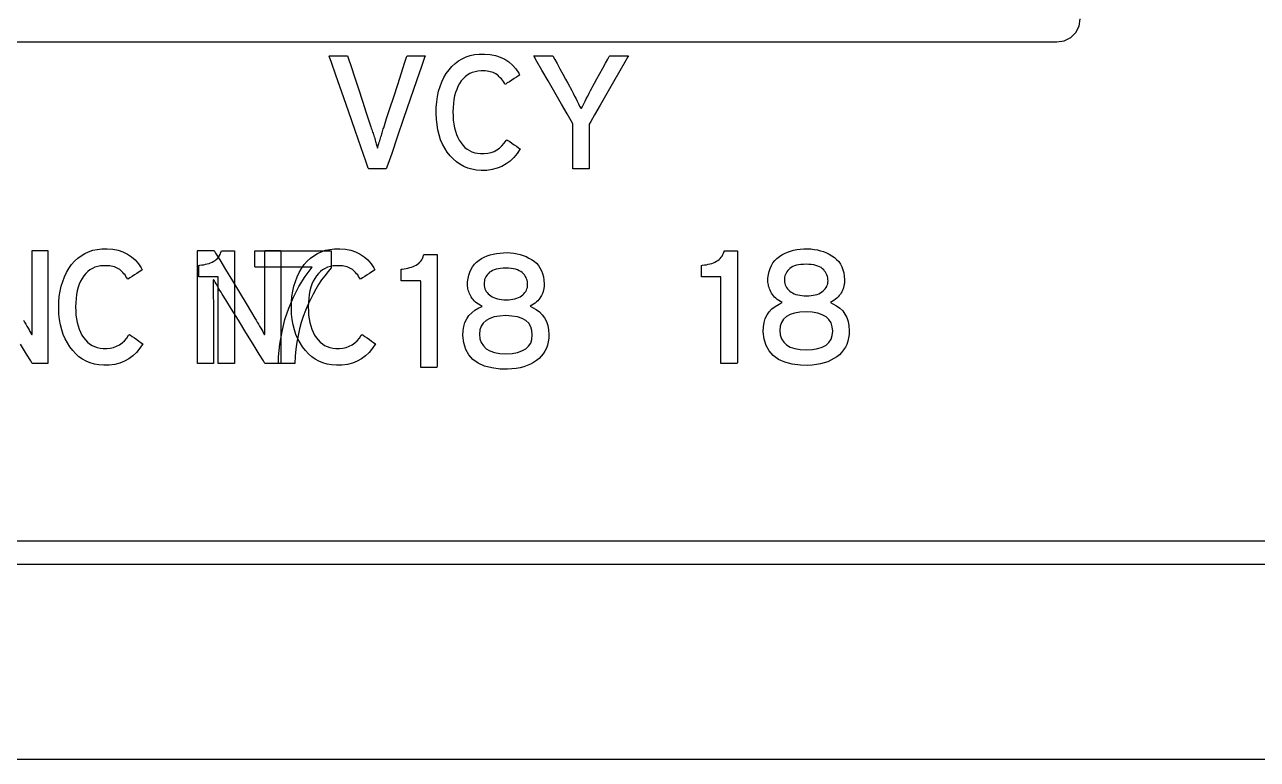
# Model space of a CAD drawing. Extents: x 1 to 47.7, y 0.2 to 33.4.
# Drawn here: x 34.619 to 35.679, y 10.224 to 10.856 of the extents above; entities that cross this region are included whole.
import ezdxf

# ---------------------------------------------------------------- set-up
doc = ezdxf.new("R2010")
doc.units = 0
doc.header["$MEASUREMENT"] = 0
for name, color, linetype in [('1_1__SCREW_TERMINAL_BLOCK_', 7, 'CONTINUOUS'), ('1_2__SCREW_TERMINAL_BLOCK_', 7, 'CONTINUOUS'), ('1_3__CONNECTORIZED_RELAY__', 7, 'CONTINUOUS'), ('1_4__CONNECTORIZED_RELAY__', 7, 'CONTINUOUS'), ('6_0____DWG', 7, 'CONTINUOUS')]:
    doc.layers.add(name, color=color, linetype=linetype)

msp = doc.modelspace()

# ---------------------------------------------------------------- linework, layer by layer
at = {"layer": '1_1__SCREW_TERMINAL_BLOCK_'}
for points in [[(34.7858, 10.5642), (34.7858, 10.567), (34.7858, 10.5746), (34.7858, 10.5855), (34.7858, 10.5981), (34.7858, 10.6112), (34.7858, 10.6231), (34.7858, 10.6325), (34.7858, 10.6379), (34.7857, 10.6387), (34.7844, 10.6387), (34.7823, 10.6387), (34.7797, 10.6387), (34.7767, 10.6387), (34.7739, 10.6387), (34.7715, 10.6387), (34.7698, 10.6387), (34.7691, 10.6387), (34.7691, 10.6391), (34.7691, 10.6401), (34.7691, 10.6416), (34.7691, 10.6433), (34.7691, 10.645), (34.7691, 10.6466), (34.7691, 10.6479), (34.7691, 10.6486), (34.77, 10.6488), (34.7717, 10.649), (34.7733, 10.6492), (34.7749, 10.6496), (34.7764, 10.65), (34.7779, 10.6504), (34.7793, 10.6509), (34.7806, 10.6515), (34.7819, 10.6522), (34.7831, 10.6529), (34.7841, 10.6537), (34.7851, 10.6546), (34.786, 10.6556), (34.7867, 10.6567), (34.7874, 10.6579), (34.7879, 10.6592), (34.7883, 10.6606), (34.7886, 10.6613), (34.7895, 10.6613), (34.7909, 10.6613), (34.7927, 10.6613), (34.7947, 10.6613), (34.7967, 10.6613), (34.7983, 10.6613), (34.7995, 10.6613), (34.7999, 10.6613), (34.7999, 10.6576), (34.7999, 10.6477), (34.7999, 10.6336), (34.7999, 10.617), (34.7999, 10.6), (34.7999, 10.5844), (34.7999, 10.5722), (34.7999, 10.5651), (34.7998, 10.5642), (34.7988, 10.5642), (34.797, 10.5642), (34.7947, 10.5642), (34.7923, 10.5642), (34.7899, 10.5642), (34.7878, 10.5642), (34.7864, 10.5642)], [(34.883, 10.6466), (34.8802, 10.6433), (34.8774, 10.6398), (34.8747, 10.6361), (34.8721, 10.6322), (34.8697, 10.6281), (34.8673, 10.6238), (34.865, 10.6193), (34.8628, 10.6146), (34.8607, 10.6098), (34.8588, 10.6047), (34.8572, 10.5994), (34.8557, 10.594), (34.8545, 10.5884), (34.8534, 10.5826), (34.8526, 10.5766), (34.852, 10.5705), (34.8517, 10.5642), (34.8511, 10.5642), (34.8497, 10.5642), (34.8476, 10.5642), (34.8452, 10.5642), (34.8427, 10.5642), (34.8404, 10.5642), (34.8386, 10.5642), (34.8376, 10.5642), (34.8377, 10.5699), (34.8389, 10.581), (34.8407, 10.5917), (34.8432, 10.602), (34.8465, 10.6119), (34.8504, 10.6213), (34.8551, 10.6304), (34.8605, 10.639), (34.8666, 10.6472), (34.8647, 10.6472), (34.8597, 10.6472), (34.8525, 10.6472), (34.8441, 10.6472), (34.8355, 10.6472), (34.8276, 10.6472), (34.8213, 10.6472), (34.8178, 10.6472), (34.8173, 10.6474), (34.8173, 10.6484), (34.8173, 10.6502), (34.8173, 10.6524), (34.8173, 10.6549), (34.8173, 10.6573), (34.8173, 10.6594), (34.8173, 10.6608), (34.8173, 10.6613), (34.8198, 10.6613), (34.8265, 10.6613), (34.8361, 10.6613), (34.8472, 10.6613), (34.8588, 10.6613), (34.8693, 10.6613), (34.8776, 10.6613), (34.8824, 10.6613), (34.883, 10.6612), (34.883, 10.6601), (34.883, 10.6583), (34.883, 10.6559), (34.883, 10.6533), (34.883, 10.6508), (34.883, 10.6487), (34.883, 10.6472)], [(35.218, 10.5642), (35.218, 10.567), (35.218, 10.5746), (35.218, 10.5855), (35.218, 10.5981), (35.218, 10.6112), (35.218, 10.6231), (35.218, 10.6325), (35.218, 10.6379), (35.2179, 10.6387), (35.2167, 10.6387), (35.2145, 10.6387), (35.2119, 10.6387), (35.2089, 10.6387), (35.2061, 10.6387), (35.2037, 10.6387), (35.202, 10.6387), (35.2013, 10.6387), (35.2013, 10.6391), (35.2013, 10.6401), (35.2013, 10.6416), (35.2013, 10.6433), (35.2013, 10.645), (35.2013, 10.6466), (35.2013, 10.6479), (35.2013, 10.6486), (35.2022, 10.6488), (35.2039, 10.649), (35.2055, 10.6492), (35.2071, 10.6496), (35.2086, 10.65), (35.2101, 10.6504), (35.2115, 10.6509), (35.2128, 10.6515), (35.2141, 10.6522), (35.2153, 10.6529), (35.2163, 10.6537), (35.2173, 10.6546), (35.2182, 10.6556), (35.2189, 10.6567), (35.2196, 10.6579), (35.2201, 10.6592), (35.2206, 10.6606), (35.2208, 10.6613), (35.2217, 10.6613), (35.2231, 10.6613), (35.2249, 10.6613), (35.2269, 10.6613), (35.2289, 10.6613), (35.2305, 10.6613), (35.2317, 10.6613), (35.2321, 10.6613), (35.2321, 10.6576), (35.2321, 10.6477), (35.2321, 10.6336), (35.2321, 10.617), (35.2321, 10.6), (35.2321, 10.5844), (35.2321, 10.5722), (35.2321, 10.5651), (35.232, 10.5642), (35.231, 10.5642), (35.2292, 10.5642), (35.2269, 10.5642), (35.2245, 10.5642), (35.2221, 10.5642), (35.22, 10.5642), (35.2186, 10.5642)], [(35.3282, 10.5925), (35.3281, 10.5892), (35.3277, 10.5862), (35.327, 10.5834), (35.3261, 10.5807), (35.3249, 10.5782), (35.3234, 10.5759), (35.3217, 10.5737), (35.3198, 10.5718), (35.3175, 10.57), (35.3151, 10.5684), (35.3125, 10.567), (35.3097, 10.5658), (35.3067, 10.5647), (35.3035, 10.5639), (35.3001, 10.5633), (35.2965, 10.5629), (35.2927, 10.5626), (35.2864, 10.5628), (35.2792, 10.5637), (35.2728, 10.5653), (35.2674, 10.5678), (35.2629, 10.571), (35.2594, 10.575), (35.2568, 10.5797), (35.2551, 10.5852), (35.2543, 10.5915), (35.2545, 10.5959), (35.2551, 10.5996), (35.2561, 10.6029), (35.2576, 10.606), (35.2595, 10.6088), (35.2618, 10.6112), (35.2646, 10.6134), (35.2679, 10.6153), (35.2707, 10.6168), (35.2692, 10.6176), (35.2677, 10.6185), (35.2664, 10.6194), (35.2652, 10.6204), (35.2641, 10.6214), (35.2631, 10.6225), (35.2623, 10.6236), (35.2615, 10.6248), (35.2609, 10.626), (35.2603, 10.6272), (35.2597, 10.6284), (35.2593, 10.6296), (35.2589, 10.6307), (35.2587, 10.6319), (35.2585, 10.633), (35.2583, 10.6341), (35.2583, 10.6351), (35.2584, 10.6377), (35.2587, 10.6407), (35.2593, 10.6435), (35.2602, 10.6461), (35.2613, 10.6486), (35.2626, 10.6508), (35.2642, 10.6529), (35.2661, 10.6547), (35.2682, 10.6564), (35.2703, 10.6578), (35.2727, 10.659), (35.2751, 10.6601), (35.2777, 10.661), (35.2803, 10.6617), (35.2832, 10.6623), (35.2861, 10.6626), (35.2891, 10.6629), (35.2923, 10.6629), (35.2952, 10.6628), (35.2981, 10.6624), (35.3009, 10.662), (35.3035, 10.6613), (35.3061, 10.6605), (35.3086, 10.6595), (35.311, 10.6583), (35.3133, 10.657), (35.3155, 10.6555), (35.3174, 10.6538), (35.3192, 10.6519), (35.3206, 10.6498), (35.3218, 10.6474), (35.3228, 10.6449), (35.3235, 10.6422), (35.324, 10.6393), (35.3242, 10.6362), (35.3242, 10.6353), (35.3242, 10.6348), (35.3242, 10.6343), (35.3241, 10.6337), (35.3241, 10.6332), (35.324, 10.6327), (35.3239, 10.6321), (35.3238, 10.6316), (35.3237, 10.631), (35.3235, 10.6304), (35.3234, 10.6298), (35.3232, 10.6292), (35.3229, 10.6285), (35.3227, 10.6279), (35.3224, 10.6273), (35.3222, 10.6266), (35.3219, 10.626), (35.3214, 10.6251), (35.3206, 10.6238), (35.3197, 10.6227), (35.3187, 10.6215), (35.3176, 10.6205), (35.3164, 10.6195), (35.315, 10.6185), (35.3136, 10.6177), (35.312, 10.6168), (35.3141, 10.6156), (35.3174, 10.6139), (35.3202, 10.6119), (35.3226, 10.6095), (35.3245, 10.6068), (35.3261, 10.6037), (35.3272, 10.6003), (35.3279, 10.5966)], [(35.31, 10.6353), (35.3099, 10.6366), (35.3098, 10.638), (35.3095, 10.6392), (35.3091, 10.6404), (35.3085, 10.6416), (35.3079, 10.6427), (35.3071, 10.6438), (35.3063, 10.6448), (35.3053, 10.6458), (35.3041, 10.6467), (35.3027, 10.6474), (35.3012, 10.6481), (35.2995, 10.6486), (35.2977, 10.649), (35.2956, 10.6493), (35.2935, 10.6495), (35.2912, 10.6496), (35.2888, 10.6495), (35.2867, 10.6493), (35.2847, 10.649), (35.2829, 10.6487), (35.2813, 10.6482), (35.2798, 10.6476), (35.2784, 10.6468), (35.2773, 10.646), (35.2763, 10.6451), (35.2754, 10.6442), (35.2746, 10.6431), (35.2739, 10.642), (35.2734, 10.6409), (35.273, 10.6397), (35.2727, 10.6385), (35.2726, 10.6372), (35.2726, 10.6358), (35.2726, 10.6345), (35.2728, 10.6331), (35.2732, 10.6319), (35.2737, 10.6307), (35.2743, 10.6296), (35.2751, 10.6285), (35.276, 10.6275), (35.2771, 10.6266), (35.2783, 10.6257), (35.2796, 10.6249), (35.2809, 10.6243), (35.2824, 10.6237), (35.284, 10.6232), (35.2857, 10.6229), (35.2875, 10.6226), (35.2894, 10.6225), (35.2914, 10.6224), (35.2935, 10.6225), (35.2955, 10.6226), (35.2973, 10.6229), (35.299, 10.6233), (35.3006, 10.6237), (35.3021, 10.6243), (35.3035, 10.625), (35.3047, 10.6258), (35.3058, 10.6267), (35.3068, 10.6276), (35.3076, 10.6285), (35.3084, 10.6295), (35.3089, 10.6306), (35.3094, 10.6317), (35.3097, 10.6328), (35.3099, 10.634)], [(35.314, 10.5921), (35.3137, 10.5959), (35.3126, 10.5992), (35.3108, 10.6021), (35.3083, 10.6044), (35.3051, 10.6062), (35.3012, 10.6076), (35.2965, 10.6084), (35.2911, 10.6087), (35.2858, 10.6084), (35.2813, 10.6076), (35.2774, 10.6063), (35.2742, 10.6046), (35.2717, 10.6023), (35.27, 10.5996), (35.2689, 10.5964), (35.2686, 10.5927), (35.269, 10.5888), (35.2701, 10.5855), (35.2719, 10.5826), (35.2744, 10.5802), (35.2775, 10.5784), (35.2814, 10.577), (35.286, 10.5762), (35.2913, 10.5759), (35.2966, 10.5762), (35.3012, 10.577), (35.3051, 10.5783), (35.3083, 10.5801), (35.3108, 10.5824), (35.3126, 10.5851), (35.3136, 10.5884)]]:
    msp.add_lwpolyline(points, close=True, dxfattribs=at)
for points in [[(35.7005, 10.4115), (35.564, 10.4115), (35.4256, 10.4115), (35.2855, 10.4115), (35.1436, 10.4115), (35.0002, 10.4115), (34.8553, 10.4115), (34.7089, 10.4115), (34.5613, 10.4115), (34.4124, 10.4115), (34.2625, 10.4115), (34.1115, 10.4115), (33.9596, 10.4115), (33.8069, 10.4115), (33.4993, 10.4115), (33.1897, 10.4115), (32.567, 10.4115), (32.2555, 10.4115), (31.945, 10.4115), (31.6361, 10.4115), (31.3298, 10.4115)], [(31.3401, 10.3915), (31.6681, 10.3915), (31.9985, 10.3915), (32.3305, 10.3915), (32.9958, 10.3915), (33.3275, 10.3915), (33.6575, 10.3915), (33.8216, 10.3915), (33.9849, 10.3915), (34.1474, 10.3915), (34.3089, 10.3915), (34.4694, 10.3915), (34.6287, 10.3915), (34.7868, 10.3915), (34.9435, 10.3915), (35.0988, 10.3915), (35.2524, 10.3915), (35.4045, 10.3915), (35.5547, 10.3915), (35.7031, 10.3915)]]:
    msp.add_lwpolyline(points, dxfattribs=at)
at = {"layer": '1_2__SCREW_TERMINAL_BLOCK_'}
for points in [[(35.5068, 10.8409), (35.5131, 10.8419), (35.5186, 10.8447), (35.5229, 10.849), (35.5258, 10.8545), (35.5268, 10.8608)], [(32.8732, 10.8409), (35.5068, 10.8409)], [(34.6184, 10.6016), (34.6194, 10.5998), (34.6204, 10.598), (34.6214, 10.5963), (34.6223, 10.5947), (34.6232, 10.5932), (34.624, 10.5917), (34.6248, 10.5902), (34.6256, 10.5889), (34.6259, 10.5897), (34.6258, 10.5921), (34.6258, 10.5945), (34.6258, 10.5971), (34.6258, 10.5997), (34.6258, 10.6024), (34.6258, 10.6051), (34.6258, 10.6079), (34.6258, 10.6108), (34.6258, 10.6126), (34.6258, 10.6171), (34.6258, 10.6239), (34.6258, 10.632), (34.6258, 10.6406), (34.6258, 10.6488), (34.6258, 10.6555), (34.6258, 10.66), (34.6258, 10.6614), (34.6264, 10.6614), (34.6278, 10.6614), (34.6298, 10.6614), (34.6321, 10.6614), (34.6344, 10.6614), (34.6366, 10.6614), (34.6383, 10.6614), (34.6393, 10.6614), (34.6394, 10.6607), (34.6394, 10.6544), (34.6394, 10.643), (34.6394, 10.6281), (34.6394, 10.6116), (34.6394, 10.5953), (34.6394, 10.5808), (34.6394, 10.5699), (34.6394, 10.5645), (34.6392, 10.5642), (34.6381, 10.5642), (34.6363, 10.5642), (34.6342, 10.5642), (34.6319, 10.5642), (34.6297, 10.5642), (34.6278, 10.5642), (34.6265, 10.5642), (34.626, 10.5642), (34.6246, 10.5664), (34.621, 10.5724), (34.6157, 10.5809)], [(35.7005, 10.4115), (35.564, 10.4115), (35.4256, 10.4115), (35.2855, 10.4115), (35.1436, 10.4115), (35.0002, 10.4115), (34.8553, 10.4115), (34.7089, 10.4115), (34.5613, 10.4115), (34.4124, 10.4115), (34.2625, 10.4115), (34.1115, 10.4115), (33.9596, 10.4115), (33.8069, 10.4115), (33.4993, 10.4115), (33.1897, 10.4115), (32.567, 10.4115), (32.2555, 10.4115), (31.945, 10.4115), (31.6361, 10.4115), (31.3298, 10.4115)], [(31.3401, 10.3915), (31.6681, 10.3915), (31.9985, 10.3915), (32.3305, 10.3915), (32.9958, 10.3915), (33.3275, 10.3915), (33.6575, 10.3915), (33.8216, 10.3915), (33.9849, 10.3915), (34.1474, 10.3915), (34.3089, 10.3915), (34.4694, 10.3915), (34.6287, 10.3915), (34.7868, 10.3915), (34.9435, 10.3915), (35.0988, 10.3915), (35.2524, 10.3915), (35.4045, 10.3915), (35.5547, 10.3915), (35.7031, 10.3915)]]:
    msp.add_lwpolyline(points, dxfattribs=at)
for points in [[(34.7209, 10.5812), (34.7184, 10.5773), (34.7155, 10.5738), (34.7124, 10.5708), (34.7089, 10.5683), (34.7052, 10.5662), (34.7011, 10.5646), (34.6968, 10.5635), (34.6921, 10.5628), (34.6874, 10.5627), (34.6833, 10.563), (34.6795, 10.5637), (34.6758, 10.5648), (34.6724, 10.5662), (34.6692, 10.568), (34.6661, 10.5701), (34.6633, 10.5726), (34.6607, 10.5754), (34.6583, 10.5785), (34.6561, 10.5819), (34.6542, 10.5854), (34.6526, 10.5892), (34.6513, 10.5933), (34.6502, 10.5976), (34.6494, 10.6021), (34.6489, 10.6068), (34.6487, 10.6118), (34.6488, 10.6169), (34.6492, 10.6218), (34.6499, 10.6264), (34.6508, 10.6308), (34.6521, 10.6349), (34.6536, 10.6389), (34.6554, 10.6426), (34.6574, 10.646), (34.6598, 10.6493), (34.6623, 10.6522), (34.665, 10.6548), (34.6679, 10.657), (34.6711, 10.6589), (34.6744, 10.6604), (34.678, 10.6616), (34.6818, 10.6624), (34.6857, 10.6628), (34.6902, 10.6629), (34.6951, 10.6625), (34.6997, 10.6616), (34.7039, 10.6603), (34.7078, 10.6584), (34.7113, 10.6561), (34.7144, 10.6534), (34.7172, 10.6501), (34.7197, 10.6464), (34.7204, 10.6447), (34.7194, 10.6441), (34.7179, 10.6431), (34.7159, 10.6418), (34.7138, 10.6405), (34.7117, 10.6391), (34.7099, 10.638), (34.7086, 10.6371), (34.708, 10.6368), (34.7073, 10.6379), (34.7065, 10.6392), (34.7057, 10.6404), (34.7048, 10.6415), (34.7039, 10.6425), (34.703, 10.6434), (34.702, 10.6443), (34.7011, 10.6451), (34.7001, 10.6458), (34.699, 10.6463), (34.6978, 10.6469), (34.6966, 10.6473), (34.6953, 10.6477), (34.6939, 10.648), (34.6925, 10.6482), (34.691, 10.6484), (34.6895, 10.6484), (34.6874, 10.6484), (34.6847, 10.6482), (34.6822, 10.6477), (34.6798, 10.647), (34.6776, 10.646), (34.6755, 10.6448), (34.6736, 10.6433), (34.6719, 10.6416), (34.6703, 10.6397), (34.6688, 10.6375), (34.6675, 10.6351), (34.6664, 10.6325), (34.6654, 10.6298), (34.6646, 10.6268), (34.664, 10.6237), (34.6636, 10.6203), (34.6633, 10.6168), (34.6632, 10.6131), (34.6633, 10.6094), (34.6635, 10.6059), (34.6639, 10.6026), (34.6645, 10.5995), (34.6653, 10.5965), (34.6662, 10.5937), (34.6673, 10.5911), (34.6686, 10.5887), (34.6701, 10.5865), (34.6716, 10.5845), (34.6734, 10.5826), (34.6752, 10.5811), (34.6773, 10.5798), (34.6795, 10.5788), (34.6818, 10.578), (34.6844, 10.5775), (34.687, 10.5772), (34.69, 10.5772), (34.693, 10.5775), (34.6959, 10.5781), (34.6985, 10.5791), (34.701, 10.5804), (34.7032, 10.5819), (34.7053, 10.5838), (34.7071, 10.5861), (34.7088, 10.5886), (34.7094, 10.5892), (34.7104, 10.5885), (34.7119, 10.5875), (34.7138, 10.5862), (34.7158, 10.5848), (34.7177, 10.5835), (34.7194, 10.5823), (34.7205, 10.5815)], [(34.826, 10.5642), (34.8247, 10.5664), (34.821, 10.5724), (34.8157, 10.5809), (34.8096, 10.591), (34.8031, 10.6014), (34.7972, 10.6111), (34.7923, 10.619), (34.7892, 10.624), (34.7882, 10.6256), (34.7873, 10.6271), (34.7864, 10.6286), (34.7856, 10.6301), (34.7848, 10.6315), (34.784, 10.6328), (34.7832, 10.6341), (34.7825, 10.6354), (34.7818, 10.6366), (34.7815, 10.6358), (34.7815, 10.6335), (34.7815, 10.6311), (34.7815, 10.6286), (34.7815, 10.626), (34.7815, 10.6234), (34.7815, 10.6207), (34.7816, 10.6179), (34.7816, 10.615), (34.7816, 10.6132), (34.7816, 10.6087), (34.7816, 10.6019), (34.7816, 10.5937), (34.7816, 10.5851), (34.7816, 10.5769), (34.7816, 10.5701), (34.7816, 10.5656), (34.7816, 10.5642), (34.781, 10.5642), (34.7795, 10.5642), (34.7775, 10.5642), (34.7753, 10.5642), (34.7729, 10.5642), (34.7708, 10.5642), (34.7691, 10.5642), (34.7681, 10.5642), (34.7679, 10.5649), (34.7679, 10.5712), (34.7679, 10.5827), (34.7679, 10.5975), (34.7679, 10.614), (34.7679, 10.6304), (34.7679, 10.6449), (34.7679, 10.6557), (34.7679, 10.6611), (34.7682, 10.6614), (34.7694, 10.6614), (34.7712, 10.6614), (34.7735, 10.6614), (34.776, 10.6614), (34.7784, 10.6614), (34.7804, 10.6614), (34.7818, 10.6614), (34.7823, 10.6614), (34.7836, 10.6592), (34.7871, 10.6535), (34.7921, 10.6452), (34.798, 10.6354), (34.8041, 10.6252), (34.8098, 10.6158), (34.8145, 10.6081), (34.8174, 10.6032), (34.8184, 10.6016), (34.8194, 10.5998), (34.8205, 10.598), (34.8214, 10.5963), (34.8223, 10.5947), (34.8232, 10.5932), (34.8241, 10.5917), (34.8248, 10.5902), (34.8256, 10.5889), (34.8259, 10.5897), (34.8259, 10.5921), (34.8258, 10.5945), (34.8258, 10.5971), (34.8258, 10.5997), (34.8258, 10.6024), (34.8258, 10.6051), (34.8258, 10.6079), (34.8258, 10.6108), (34.8258, 10.6126), (34.8258, 10.6171), (34.8258, 10.6239), (34.8258, 10.632), (34.8258, 10.6406), (34.8258, 10.6488), (34.8258, 10.6555), (34.8258, 10.66), (34.8258, 10.6614), (34.8264, 10.6614), (34.8278, 10.6614), (34.8298, 10.6614), (34.8321, 10.6614), (34.8344, 10.6614), (34.8366, 10.6614), (34.8383, 10.6614), (34.8393, 10.6614), (34.8395, 10.6607), (34.8395, 10.6544), (34.8395, 10.643), (34.8395, 10.6281), (34.8395, 10.6116), (34.8395, 10.5953), (34.8395, 10.5808), (34.8395, 10.5699), (34.8395, 10.5645), (34.8392, 10.5642), (34.8381, 10.5642), (34.8364, 10.5642), (34.8342, 10.5642), (34.8319, 10.5642), (34.8297, 10.5642), (34.8278, 10.5642), (34.8265, 10.5642)], [(34.9209, 10.5812), (34.9184, 10.5773), (34.9155, 10.5738), (34.9124, 10.5708), (34.9089, 10.5683), (34.9052, 10.5662), (34.9011, 10.5646), (34.8968, 10.5635), (34.8921, 10.5628), (34.8874, 10.5627), (34.8833, 10.563), (34.8795, 10.5637), (34.8758, 10.5648), (34.8724, 10.5662), (34.8692, 10.568), (34.8662, 10.5701), (34.8633, 10.5726), (34.8607, 10.5754), (34.8583, 10.5785), (34.8562, 10.5819), (34.8543, 10.5854), (34.8526, 10.5892), (34.8513, 10.5933), (34.8502, 10.5976), (34.8494, 10.6021), (34.8489, 10.6068), (34.8487, 10.6118), (34.8488, 10.6169), (34.8492, 10.6218), (34.8499, 10.6264), (34.8508, 10.6308), (34.8521, 10.6349), (34.8536, 10.6389), (34.8554, 10.6426), (34.8574, 10.646), (34.8598, 10.6493), (34.8623, 10.6522), (34.865, 10.6548), (34.8679, 10.657), (34.8711, 10.6589), (34.8744, 10.6604), (34.878, 10.6616), (34.8818, 10.6624), (34.8858, 10.6628), (34.8902, 10.6629), (34.8952, 10.6625), (34.8997, 10.6616), (34.9039, 10.6603), (34.9078, 10.6584), (34.9113, 10.6561), (34.9144, 10.6534), (34.9172, 10.6501), (34.9197, 10.6464), (34.9204, 10.6447), (34.9194, 10.6441), (34.9179, 10.6431), (34.9159, 10.6418), (34.9138, 10.6405), (34.9117, 10.6391), (34.9099, 10.638), (34.9086, 10.6371), (34.908, 10.6368), (34.9073, 10.6379), (34.9065, 10.6392), (34.9057, 10.6404), (34.9048, 10.6415), (34.9039, 10.6425), (34.903, 10.6434), (34.902, 10.6443), (34.9011, 10.6451), (34.9001, 10.6458), (34.899, 10.6463), (34.8978, 10.6469), (34.8966, 10.6473), (34.8953, 10.6477), (34.8939, 10.648), (34.8925, 10.6482), (34.891, 10.6484), (34.8895, 10.6484), (34.8874, 10.6484), (34.8847, 10.6482), (34.8822, 10.6477), (34.8798, 10.647), (34.8776, 10.646), (34.8755, 10.6448), (34.8736, 10.6433), (34.8719, 10.6416), (34.8703, 10.6397), (34.8688, 10.6375), (34.8675, 10.6351), (34.8664, 10.6325), (34.8654, 10.6298), (34.8646, 10.6268), (34.864, 10.6237), (34.8636, 10.6203), (34.8633, 10.6168), (34.8632, 10.6131), (34.8633, 10.6094), (34.8635, 10.6059), (34.8639, 10.6026), (34.8645, 10.5995), (34.8653, 10.5965), (34.8662, 10.5937), (34.8673, 10.5911), (34.8686, 10.5887), (34.8701, 10.5865), (34.8716, 10.5845), (34.8734, 10.5826), (34.8753, 10.5811), (34.8773, 10.5798), (34.8795, 10.5788), (34.8818, 10.578), (34.8844, 10.5775), (34.887, 10.5772), (34.89, 10.5772), (34.893, 10.5775), (34.8959, 10.5781), (34.8985, 10.5791), (34.901, 10.5804), (34.9032, 10.5819), (34.9053, 10.5838), (34.9072, 10.5861), (34.9088, 10.5886), (34.9095, 10.5892), (34.9104, 10.5885), (34.9119, 10.5875), (34.9138, 10.5862), (34.9158, 10.5848), (34.9177, 10.5835), (34.9194, 10.5823), (34.9205, 10.5815)]]:
    msp.add_lwpolyline(points, close=True, dxfattribs=at)
at = {"layer": '1_3__CONNECTORIZED_RELAY__'}
for points in [[(35.0453, 10.7488), (35.0428, 10.7449), (35.04, 10.7414), (35.0368, 10.7384), (35.0334, 10.7359), (35.0296, 10.7338), (35.0256, 10.7322), (35.0212, 10.7311), (35.0166, 10.7304), (35.0118, 10.7303), (35.0078, 10.7306), (35.0039, 10.7313), (35.0003, 10.7324), (34.9968, 10.7338), (34.9936, 10.7356), (34.9906, 10.7377), (34.9878, 10.7402), (34.9852, 10.743), (34.9827, 10.7461), (34.9806, 10.7495), (34.9787, 10.753), (34.977, 10.7568), (34.9757, 10.7609), (34.9746, 10.7652), (34.9739, 10.7697), (34.9734, 10.7744), (34.9731, 10.7794), (34.9732, 10.7845), (34.9736, 10.7894), (34.9743, 10.794), (34.9752, 10.7984), (34.9765, 10.8025), (34.978, 10.8065), (34.9798, 10.8102), (34.9818, 10.8136), (34.9842, 10.8169), (34.9867, 10.8198), (34.9894, 10.8224), (34.9924, 10.8246), (34.9955, 10.8265), (34.9989, 10.828), (35.0024, 10.8292), (35.0062, 10.83), (35.0102, 10.8304), (35.0147, 10.8305), (35.0196, 10.8301), (35.0241, 10.8292), (35.0283, 10.8279), (35.0322, 10.826), (35.0357, 10.8237), (35.0388, 10.821), (35.0416, 10.8177), (35.0441, 10.814), (35.0448, 10.8123), (35.0438, 10.8117), (35.0423, 10.8107), (35.0403, 10.8094), (35.0382, 10.8081), (35.0361, 10.8067), (35.0343, 10.8056), (35.033, 10.8047), (35.0325, 10.8044), (35.0318, 10.8055), (35.0309, 10.8068), (35.0301, 10.808), (35.0292, 10.8091), (35.0283, 10.8101), (35.0274, 10.811), (35.0265, 10.8119), (35.0255, 10.8127), (35.0245, 10.8134), (35.0234, 10.8139), (35.0222, 10.8145), (35.021, 10.8149), (35.0197, 10.8153), (35.0184, 10.8156), (35.0169, 10.8158), (35.0154, 10.816), (35.0139, 10.816), (35.0118, 10.816), (35.0091, 10.8158), (35.0066, 10.8153), (35.0042, 10.8146), (35.002, 10.8136), (34.9999, 10.8124), (34.998, 10.8109), (34.9963, 10.8092), (34.9947, 10.8073), (34.9932, 10.8051), (34.9919, 10.8027), (34.9908, 10.8001), (34.9898, 10.7974), (34.989, 10.7944), (34.9884, 10.7913), (34.988, 10.7879), (34.9877, 10.7844), (34.9876, 10.7807), (34.9877, 10.777), (34.9879, 10.7735), (34.9884, 10.7702), (34.989, 10.7671), (34.9897, 10.7641), (34.9907, 10.7613), (34.9918, 10.7587), (34.993, 10.7563), (34.9945, 10.7541), (34.9961, 10.7521), (34.9978, 10.7502), (34.9997, 10.7487), (35.0017, 10.7474), (35.0039, 10.7464), (35.0063, 10.7456), (35.0088, 10.7451), (35.0114, 10.7448), (35.0144, 10.7448), (35.0175, 10.7451), (35.0203, 10.7457), (35.023, 10.7467), (35.0254, 10.748), (35.0277, 10.7495), (35.0297, 10.7514), (35.0316, 10.7537), (35.0332, 10.7562), (35.0339, 10.7568), (35.0348, 10.7561), (35.0364, 10.7551), (35.0382, 10.7538), (35.0402, 10.7524), (35.0421, 10.7511), (35.0438, 10.7499), (35.0449, 10.7491)], [(34.9303, 10.7318), (34.9297, 10.7318), (34.9282, 10.7318), (34.926, 10.7318), (34.9235, 10.7318), (34.9208, 10.7318), (34.9184, 10.7318), (34.9164, 10.7318), (34.9152, 10.7318), (34.9148, 10.7323), (34.9127, 10.7383), (34.9087, 10.7497), (34.9036, 10.7646), (34.8978, 10.7812), (34.892, 10.7977), (34.8869, 10.8124), (34.8831, 10.8233), (34.8813, 10.8287), (34.8815, 10.829), (34.8828, 10.829), (34.8849, 10.829), (34.8875, 10.829), (34.8902, 10.829), (34.8928, 10.829), (34.895, 10.829), (34.8965, 10.829), (34.897, 10.829), (34.8979, 10.8263), (34.9, 10.8199), (34.903, 10.8109), (34.9064, 10.8005), (34.9098, 10.7898), (34.913, 10.78), (34.9156, 10.7723), (34.9171, 10.7678), (34.9174, 10.7666), (34.9178, 10.7655), (34.9182, 10.7645), (34.9185, 10.7634), (34.9189, 10.7623), (34.9193, 10.7612), (34.9196, 10.76), (34.92, 10.7589), (34.9204, 10.7577), (34.9208, 10.7565), (34.9211, 10.7553), (34.9214, 10.7543), (34.9217, 10.7533), (34.9219, 10.7523), (34.9222, 10.7514), (34.9224, 10.7506), (34.9226, 10.7498), (34.9227, 10.7494), (34.9229, 10.7501), (34.9231, 10.7509), (34.9234, 10.7517), (34.9236, 10.7526), (34.9239, 10.7536), (34.9242, 10.7547), (34.9246, 10.7558), (34.925, 10.7569), (34.9254, 10.7581), (34.9257, 10.7593), (34.9261, 10.7605), (34.9264, 10.7617), (34.9267, 10.7628), (34.9271, 10.7639), (34.9274, 10.765), (34.9277, 10.766), (34.9281, 10.7671), (34.9287, 10.7691), (34.9306, 10.7749), (34.9334, 10.7835), (34.9367, 10.7937), (34.9401, 10.8044), (34.9434, 10.8144), (34.946, 10.8226), (34.9477, 10.8278), (34.9481, 10.829), (34.949, 10.829), (34.9508, 10.829), (34.9531, 10.829), (34.9558, 10.829), (34.9584, 10.829), (34.9608, 10.829), (34.9626, 10.829), (34.9636, 10.829), (34.9632, 10.8275), (34.9605, 10.8199), (34.9562, 10.8074), (34.9509, 10.7918), (34.9452, 10.7751), (34.9396, 10.7589), (34.9349, 10.745), (34.9315, 10.7354)], [(35.1047, 10.7702), (35.1047, 10.7688), (35.1047, 10.765), (35.1047, 10.7596), (35.1047, 10.7531), (35.1047, 10.7465), (35.1047, 10.7404), (35.1047, 10.7354), (35.1047, 10.7324), (35.1047, 10.7318), (35.1038, 10.7318), (35.1021, 10.7318), (35.1, 10.7318), (35.0976, 10.7318), (35.0952, 10.7318), (35.0931, 10.7318), (35.0915, 10.7318), (35.0907, 10.7318), (35.0906, 10.7326), (35.0906, 10.7358), (35.0906, 10.7409), (35.0906, 10.7471), (35.0906, 10.7538), (35.0906, 10.7601), (35.0906, 10.7655), (35.0906, 10.7691), (35.0906, 10.7703), (35.0892, 10.7729), (35.0857, 10.7789), (35.0808, 10.7875), (35.0751, 10.7973), (35.0693, 10.8074), (35.064, 10.8167), (35.0598, 10.824), (35.0573, 10.8283), (35.057, 10.829), (35.0581, 10.829), (35.0601, 10.829), (35.0627, 10.829), (35.0656, 10.829), (35.0684, 10.829), (35.0708, 10.829), (35.0726, 10.829), (35.0734, 10.829), (35.0738, 10.8283), (35.0751, 10.8259), (35.0771, 10.8223), (35.0795, 10.8179), (35.082, 10.8133), (35.0844, 10.8089), (35.0864, 10.8053), (35.0877, 10.8029), (35.0883, 10.8017), (35.0897, 10.7991), (35.091, 10.7967), (35.0922, 10.7943), (35.0934, 10.792), (35.0945, 10.7898), (35.0955, 10.7877), (35.0965, 10.7857), (35.0974, 10.7838), (35.0982, 10.7839), (35.0991, 10.7858), (35.1001, 10.7877), (35.1011, 10.7898), (35.1022, 10.792), (35.1034, 10.7943), (35.1046, 10.7967), (35.1059, 10.7992), (35.1073, 10.8018), (35.1079, 10.8029), (35.1093, 10.8054), (35.1113, 10.8092), (35.1138, 10.8136), (35.1163, 10.8183), (35.1187, 10.8226), (35.1207, 10.8262), (35.1219, 10.8285), (35.1223, 10.829), (35.1232, 10.829), (35.125, 10.829), (35.1275, 10.829), (35.1302, 10.829), (35.133, 10.829), (35.1355, 10.829), (35.1374, 10.829), (35.1384, 10.829), (35.138, 10.8281), (35.1353, 10.8235), (35.131, 10.8159), (35.1256, 10.8065), (35.1198, 10.7964), (35.1141, 10.7866), (35.1093, 10.7782), (35.106, 10.7724)], [(34.9599, 10.5608), (34.9599, 10.5637), (34.9599, 10.5713), (34.9599, 10.5821), (34.9599, 10.5948), (34.9599, 10.6079), (34.9599, 10.6198), (34.9599, 10.6292), (34.9599, 10.6346), (34.9597, 10.6354), (34.9585, 10.6354), (34.9564, 10.6354), (34.9537, 10.6354), (34.9508, 10.6354), (34.9479, 10.6354), (34.9455, 10.6354), (34.9438, 10.6354), (34.9432, 10.6354), (34.9432, 10.6358), (34.9432, 10.6368), (34.9432, 10.6382), (34.9432, 10.64), (34.9432, 10.6417), (34.9432, 10.6433), (34.9432, 10.6446), (34.9432, 10.6453), (34.944, 10.6455), (34.9457, 10.6457), (34.9473, 10.6459), (34.9489, 10.6463), (34.9504, 10.6467), (34.9519, 10.6471), (34.9533, 10.6476), (34.9546, 10.6482), (34.9559, 10.6489), (34.9571, 10.6496), (34.9582, 10.6504), (34.9591, 10.6513), (34.96, 10.6523), (34.9608, 10.6534), (34.9614, 10.6546), (34.9619, 10.6559), (34.9624, 10.6573), (34.9627, 10.658), (34.9635, 10.658), (34.9649, 10.658), (34.9668, 10.658), (34.9688, 10.658), (34.9707, 10.658), (34.9724, 10.658), (34.9735, 10.658), (34.974, 10.658), (34.974, 10.6543), (34.974, 10.6444), (34.974, 10.6303), (34.974, 10.6137), (34.974, 10.5967), (34.974, 10.5811), (34.974, 10.5689), (34.974, 10.5618), (34.9738, 10.5608), (34.9728, 10.5608), (34.971, 10.5608), (34.9688, 10.5608), (34.9663, 10.5608), (34.9639, 10.5608), (34.9618, 10.5608), (34.9604, 10.5608)], [(35.0701, 10.5892), (35.0699, 10.5859), (35.0695, 10.5829), (35.0688, 10.58), (35.0679, 10.5774), (35.0667, 10.5749), (35.0652, 10.5726), (35.0635, 10.5704), (35.0616, 10.5685), (35.0594, 10.5667), (35.0569, 10.5651), (35.0543, 10.5637), (35.0515, 10.5625), (35.0485, 10.5614), (35.0453, 10.5606), (35.0419, 10.56), (35.0383, 10.5596), (35.0345, 10.5593), (35.0283, 10.5595), (35.021, 10.5604), (35.0147, 10.562), (35.0092, 10.5645), (35.0048, 10.5677), (35.0012, 10.5717), (34.9986, 10.5764), (34.9969, 10.5819), (34.9962, 10.5882), (34.9963, 10.5926), (34.9969, 10.5962), (34.9979, 10.5996), (34.9994, 10.6027), (35.0013, 10.6055), (35.0037, 10.6079), (35.0065, 10.6101), (35.0097, 10.612), (35.0126, 10.6134), (35.011, 10.6143), (35.0096, 10.6152), (35.0082, 10.6161), (35.007, 10.6171), (35.0059, 10.6181), (35.0049, 10.6192), (35.0041, 10.6203), (35.0033, 10.6215), (35.0027, 10.6227), (35.0021, 10.6239), (35.0016, 10.6251), (35.0011, 10.6263), (35.0008, 10.6274), (35.0005, 10.6285), (35.0003, 10.6297), (35.0002, 10.6307), (35.0001, 10.6318), (35.0002, 10.6344), (35.0006, 10.6374), (35.0012, 10.6402), (35.002, 10.6428), (35.0031, 10.6453), (35.0044, 10.6475), (35.006, 10.6496), (35.0079, 10.6514), (35.01, 10.6531), (35.0122, 10.6545), (35.0145, 10.6557), (35.0169, 10.6568), (35.0195, 10.6577), (35.0222, 10.6584), (35.025, 10.659), (35.0279, 10.6593), (35.031, 10.6595), (35.0341, 10.6596), (35.037, 10.6594), (35.0399, 10.6591), (35.0427, 10.6587), (35.0453, 10.658), (35.0479, 10.6572), (35.0504, 10.6562), (35.0528, 10.655), (35.0551, 10.6537), (35.0573, 10.6522), (35.0593, 10.6505), (35.061, 10.6486), (35.0624, 10.6464), (35.0637, 10.6441), (35.0646, 10.6416), (35.0654, 10.6389), (35.0658, 10.636), (35.066, 10.6328), (35.066, 10.632), (35.066, 10.6315), (35.066, 10.631), (35.0659, 10.6304), (35.0659, 10.6299), (35.0658, 10.6294), (35.0657, 10.6288), (35.0656, 10.6283), (35.0655, 10.6277), (35.0654, 10.6271), (35.0652, 10.6265), (35.065, 10.6258), (35.0648, 10.6252), (35.0645, 10.6246), (35.0643, 10.624), (35.064, 10.6233), (35.0637, 10.6227), (35.0632, 10.6218), (35.0624, 10.6205), (35.0615, 10.6193), (35.0605, 10.6182), (35.0594, 10.6172), (35.0582, 10.6162), (35.0569, 10.6152), (35.0554, 10.6143), (35.0539, 10.6135), (35.056, 10.6123), (35.0592, 10.6106), (35.062, 10.6086), (35.0644, 10.6062), (35.0664, 10.6035), (35.0679, 10.6004), (35.0691, 10.597), (35.0698, 10.5933)], [(35.0518, 10.632), (35.0518, 10.6333), (35.0516, 10.6346), (35.0513, 10.6359), (35.0509, 10.6371), (35.0504, 10.6383), (35.0497, 10.6394), (35.049, 10.6405), (35.0481, 10.6415), (35.0471, 10.6425), (35.0459, 10.6433), (35.0445, 10.6441), (35.043, 10.6447), (35.0413, 10.6453), (35.0395, 10.6457), (35.0375, 10.646), (35.0353, 10.6462), (35.033, 10.6463), (35.0307, 10.6462), (35.0285, 10.646), (35.0266, 10.6457), (35.0247, 10.6453), (35.0231, 10.6448), (35.0216, 10.6442), (35.0203, 10.6435), (35.0191, 10.6427), (35.0181, 10.6418), (35.0172, 10.6408), (35.0164, 10.6398), (35.0158, 10.6387), (35.0152, 10.6376), (35.0148, 10.6364), (35.0146, 10.6352), (35.0144, 10.6339), (35.0144, 10.6325), (35.0144, 10.6311), (35.0147, 10.6298), (35.015, 10.6286), (35.0155, 10.6274), (35.0162, 10.6263), (35.0169, 10.6252), (35.0179, 10.6242), (35.0189, 10.6233), (35.0201, 10.6224), (35.0214, 10.6216), (35.0228, 10.621), (35.0242, 10.6204), (35.0258, 10.6199), (35.0275, 10.6196), (35.0293, 10.6193), (35.0312, 10.6191), (35.0332, 10.6191), (35.0353, 10.6191), (35.0373, 10.6193), (35.0391, 10.6196), (35.0408, 10.62), (35.0424, 10.6204), (35.0439, 10.621), (35.0453, 10.6217), (35.0465, 10.6225), (35.0476, 10.6234), (35.0486, 10.6243), (35.0495, 10.6252), (35.0502, 10.6262), (35.0508, 10.6273), (35.0512, 10.6284), (35.0516, 10.6295), (35.0517, 10.6307)], [(35.0558, 10.5888), (35.0555, 10.5926), (35.0544, 10.5959), (35.0527, 10.5988), (35.0502, 10.6011), (35.047, 10.6029), (35.043, 10.6043), (35.0383, 10.6051), (35.033, 10.6054), (35.0277, 10.6051), (35.0231, 10.6043), (35.0192, 10.603), (35.016, 10.6013), (35.0136, 10.599), (35.0118, 10.5963), (35.0107, 10.5931), (35.0104, 10.5894), (35.0108, 10.5855), (35.0119, 10.5822), (35.0137, 10.5793), (35.0162, 10.5769), (35.0194, 10.5751), (35.0233, 10.5737), (35.0278, 10.5729), (35.0331, 10.5726), (35.0384, 10.5729), (35.043, 10.5737), (35.0469, 10.575), (35.0501, 10.5768), (35.0526, 10.5791), (35.0544, 10.5818), (35.0555, 10.585)]]:
    msp.add_lwpolyline(points, close=True, dxfattribs=at)
for points in [[(35.6922, 10.4115), (35.5857, 10.4115), (35.4779, 10.4115), (35.3691, 10.4115), (35.2593, 10.4115), (35.1484, 10.4115), (35.0365, 10.4115), (34.9238, 10.4115), (34.8102, 10.4115), (34.6957, 10.4115), (34.4646, 10.4115), (34.2306, 10.4115), (33.9943, 10.4115), (33.756, 10.4115), (33.516, 10.4115), (33.2747, 10.4115), (32.7896, 10.4115), (32.3037, 10.4115), (32.0614, 10.4115), (31.8199, 10.4115), (31.5797, 10.4115), (31.3411, 10.4115)], [(31.3764, 10.3915), (31.7047, 10.3915), (32.0354, 10.3915), (32.7002, 10.3915), (33.0327, 10.3915), (33.3643, 10.3915), (33.694, 10.3915), (33.8579, 10.3915), (34.0211, 10.3915), (34.1834, 10.3915), (34.3447, 10.3915), (34.5049, 10.3915), (34.664, 10.3915), (34.8217, 10.3915), (34.9781, 10.3915), (35.1331, 10.3915), (35.2864, 10.3915), (35.438, 10.3915), (35.5879, 10.3915), (35.7358, 10.3915)]]:
    msp.add_lwpolyline(points, dxfattribs=at)
at = {"layer": '1_4__CONNECTORIZED_RELAY__'}
for points in [[(35.5068, 10.8409), (35.5131, 10.8419), (35.5186, 10.8447), (35.5229, 10.849), (35.5258, 10.8545), (35.5268, 10.8608)], [(32.8732, 10.8409), (35.5068, 10.8409)], [(34.6184, 10.6016), (34.6194, 10.5998), (34.6204, 10.598), (34.6214, 10.5963), (34.6223, 10.5947), (34.6232, 10.5932), (34.624, 10.5917), (34.6248, 10.5902), (34.6256, 10.5889), (34.6259, 10.5897), (34.6258, 10.5921), (34.6258, 10.5945), (34.6258, 10.5971), (34.6258, 10.5997), (34.6258, 10.6024), (34.6258, 10.6051), (34.6258, 10.6079), (34.6258, 10.6108), (34.6258, 10.6126), (34.6258, 10.6171), (34.6258, 10.6239), (34.6258, 10.632), (34.6258, 10.6406), (34.6258, 10.6488), (34.6258, 10.6555), (34.6258, 10.66), (34.6258, 10.6614), (34.6264, 10.6614), (34.6278, 10.6614), (34.6298, 10.6614), (34.6321, 10.6614), (34.6344, 10.6614), (34.6366, 10.6614), (34.6383, 10.6614), (34.6393, 10.6614), (34.6394, 10.6607), (34.6394, 10.6544), (34.6394, 10.643), (34.6394, 10.6281), (34.6394, 10.6116), (34.6394, 10.5953), (34.6394, 10.5808), (34.6394, 10.5699), (34.6394, 10.5645), (34.6392, 10.5642), (34.6381, 10.5642), (34.6363, 10.5642), (34.6342, 10.5642), (34.6319, 10.5642), (34.6297, 10.5642), (34.6278, 10.5642), (34.6265, 10.5642), (34.626, 10.5642), (34.6246, 10.5664), (34.621, 10.5724), (34.6157, 10.5809)], [(35.7639, 10.4115), (35.6239, 10.4115), (35.4818, 10.4115), (35.3378, 10.4115), (35.1921, 10.4115), (35.0446, 10.4115), (34.8955, 10.4115), (34.7449, 10.4115), (34.5929, 10.4115), (34.4396, 10.4115), (34.2852, 10.4115), (34.1296, 10.4115), (33.9731, 10.4115), (33.8157, 10.4115), (33.4988, 10.4115), (33.1796, 10.4115), (32.859, 10.4115), (32.2171, 10.4115), (31.8974, 10.4115), (31.5797, 10.4115), (31.4219, 10.4115)], [(31.3401, 10.3915), (31.6773, 10.3915), (32.017, 10.3915), (32.7002, 10.3915), (33.042, 10.3915), (33.3827, 10.3915), (33.7214, 10.3915), (33.8897, 10.3915), (34.0572, 10.3915), (34.2238, 10.3915), (34.3893, 10.3915), (34.5536, 10.3915), (34.7167, 10.3915), (34.8784, 10.3915), (35.0386, 10.3915), (35.1971, 10.3915), (35.354, 10.3915), (35.509, 10.3915), (35.6621, 10.3915), (35.8131, 10.3915)]]:
    msp.add_lwpolyline(points, dxfattribs=at)
for points in [[(34.7209, 10.5812), (34.7184, 10.5773), (34.7155, 10.5738), (34.7124, 10.5708), (34.7089, 10.5683), (34.7052, 10.5662), (34.7011, 10.5646), (34.6968, 10.5635), (34.6921, 10.5628), (34.6874, 10.5627), (34.6833, 10.563), (34.6795, 10.5637), (34.6758, 10.5648), (34.6724, 10.5662), (34.6692, 10.568), (34.6661, 10.5701), (34.6633, 10.5726), (34.6607, 10.5754), (34.6583, 10.5785), (34.6561, 10.5819), (34.6542, 10.5854), (34.6526, 10.5892), (34.6513, 10.5933), (34.6502, 10.5976), (34.6494, 10.6021), (34.6489, 10.6068), (34.6487, 10.6118), (34.6488, 10.6169), (34.6492, 10.6218), (34.6499, 10.6264), (34.6508, 10.6308), (34.6521, 10.6349), (34.6536, 10.6389), (34.6554, 10.6426), (34.6574, 10.646), (34.6598, 10.6493), (34.6623, 10.6522), (34.665, 10.6548), (34.6679, 10.657), (34.6711, 10.6589), (34.6744, 10.6604), (34.678, 10.6616), (34.6818, 10.6624), (34.6857, 10.6628), (34.6902, 10.6629), (34.6951, 10.6625), (34.6997, 10.6616), (34.7039, 10.6603), (34.7078, 10.6584), (34.7113, 10.6561), (34.7144, 10.6534), (34.7172, 10.6501), (34.7197, 10.6464), (34.7204, 10.6447), (34.7194, 10.6441), (34.7179, 10.6431), (34.7159, 10.6418), (34.7138, 10.6405), (34.7117, 10.6391), (34.7099, 10.638), (34.7086, 10.6371), (34.708, 10.6368), (34.7073, 10.6379), (34.7065, 10.6392), (34.7057, 10.6404), (34.7048, 10.6415), (34.7039, 10.6425), (34.703, 10.6434), (34.702, 10.6443), (34.7011, 10.6451), (34.7001, 10.6458), (34.699, 10.6463), (34.6978, 10.6469), (34.6966, 10.6473), (34.6953, 10.6477), (34.6939, 10.648), (34.6925, 10.6482), (34.691, 10.6484), (34.6895, 10.6484), (34.6874, 10.6484), (34.6847, 10.6482), (34.6822, 10.6477), (34.6798, 10.647), (34.6776, 10.646), (34.6755, 10.6448), (34.6736, 10.6433), (34.6719, 10.6416), (34.6703, 10.6397), (34.6688, 10.6375), (34.6675, 10.6351), (34.6664, 10.6325), (34.6654, 10.6298), (34.6646, 10.6268), (34.664, 10.6237), (34.6636, 10.6203), (34.6633, 10.6168), (34.6632, 10.6131), (34.6633, 10.6094), (34.6635, 10.6059), (34.6639, 10.6026), (34.6645, 10.5995), (34.6653, 10.5965), (34.6662, 10.5937), (34.6673, 10.5911), (34.6686, 10.5887), (34.6701, 10.5865), (34.6716, 10.5845), (34.6734, 10.5826), (34.6752, 10.5811), (34.6773, 10.5798), (34.6795, 10.5788), (34.6818, 10.578), (34.6844, 10.5775), (34.687, 10.5772), (34.69, 10.5772), (34.693, 10.5775), (34.6959, 10.5781), (34.6985, 10.5791), (34.701, 10.5804), (34.7032, 10.5819), (34.7053, 10.5838), (34.7071, 10.5861), (34.7088, 10.5886), (34.7094, 10.5892), (34.7104, 10.5885), (34.7119, 10.5875), (34.7138, 10.5862), (34.7158, 10.5848), (34.7177, 10.5835), (34.7194, 10.5823), (34.7205, 10.5815)], [(34.826, 10.5642), (34.8247, 10.5664), (34.821, 10.5724), (34.8157, 10.5809), (34.8096, 10.591), (34.8031, 10.6014), (34.7972, 10.6111), (34.7923, 10.619), (34.7892, 10.624), (34.7882, 10.6256), (34.7873, 10.6271), (34.7864, 10.6286), (34.7856, 10.6301), (34.7848, 10.6315), (34.784, 10.6328), (34.7832, 10.6341), (34.7825, 10.6354), (34.7818, 10.6366), (34.7815, 10.6358), (34.7815, 10.6335), (34.7815, 10.6311), (34.7815, 10.6286), (34.7815, 10.626), (34.7815, 10.6234), (34.7815, 10.6207), (34.7816, 10.6179), (34.7816, 10.615), (34.7816, 10.6132), (34.7816, 10.6087), (34.7816, 10.6019), (34.7816, 10.5937), (34.7816, 10.5851), (34.7816, 10.5769), (34.7816, 10.5701), (34.7816, 10.5656), (34.7816, 10.5642), (34.781, 10.5642), (34.7795, 10.5642), (34.7775, 10.5642), (34.7753, 10.5642), (34.7729, 10.5642), (34.7708, 10.5642), (34.7691, 10.5642), (34.7681, 10.5642), (34.7679, 10.5649), (34.7679, 10.5712), (34.7679, 10.5827), (34.7679, 10.5975), (34.7679, 10.614), (34.7679, 10.6304), (34.7679, 10.6449), (34.7679, 10.6557), (34.7679, 10.6611), (34.7682, 10.6614), (34.7694, 10.6614), (34.7712, 10.6614), (34.7735, 10.6614), (34.776, 10.6614), (34.7784, 10.6614), (34.7804, 10.6614), (34.7818, 10.6614), (34.7823, 10.6614), (34.7836, 10.6592), (34.7871, 10.6535), (34.7921, 10.6452), (34.798, 10.6354), (34.8041, 10.6252), (34.8098, 10.6158), (34.8145, 10.6081), (34.8174, 10.6032), (34.8184, 10.6016), (34.8194, 10.5998), (34.8205, 10.598), (34.8214, 10.5963), (34.8223, 10.5947), (34.8232, 10.5932), (34.8241, 10.5917), (34.8248, 10.5902), (34.8256, 10.5889), (34.8259, 10.5897), (34.8259, 10.5921), (34.8258, 10.5945), (34.8258, 10.5971), (34.8258, 10.5997), (34.8258, 10.6024), (34.8258, 10.6051), (34.8258, 10.6079), (34.8258, 10.6108), (34.8258, 10.6126), (34.8258, 10.6171), (34.8258, 10.6239), (34.8258, 10.632), (34.8258, 10.6406), (34.8258, 10.6488), (34.8258, 10.6555), (34.8258, 10.66), (34.8258, 10.6614), (34.8264, 10.6614), (34.8278, 10.6614), (34.8298, 10.6614), (34.8321, 10.6614), (34.8344, 10.6614), (34.8366, 10.6614), (34.8383, 10.6614), (34.8393, 10.6614), (34.8395, 10.6607), (34.8395, 10.6544), (34.8395, 10.643), (34.8395, 10.6281), (34.8395, 10.6116), (34.8395, 10.5953), (34.8395, 10.5808), (34.8395, 10.5699), (34.8395, 10.5645), (34.8392, 10.5642), (34.8381, 10.5642), (34.8364, 10.5642), (34.8342, 10.5642), (34.8319, 10.5642), (34.8297, 10.5642), (34.8278, 10.5642), (34.8265, 10.5642)], [(34.9209, 10.5812), (34.9184, 10.5773), (34.9155, 10.5738), (34.9124, 10.5708), (34.9089, 10.5683), (34.9052, 10.5662), (34.9011, 10.5646), (34.8968, 10.5635), (34.8921, 10.5628), (34.8874, 10.5627), (34.8833, 10.563), (34.8795, 10.5637), (34.8758, 10.5648), (34.8724, 10.5662), (34.8692, 10.568), (34.8662, 10.5701), (34.8633, 10.5726), (34.8607, 10.5754), (34.8583, 10.5785), (34.8562, 10.5819), (34.8543, 10.5854), (34.8526, 10.5892), (34.8513, 10.5933), (34.8502, 10.5976), (34.8494, 10.6021), (34.8489, 10.6068), (34.8487, 10.6118), (34.8488, 10.6169), (34.8492, 10.6218), (34.8499, 10.6264), (34.8508, 10.6308), (34.8521, 10.6349), (34.8536, 10.6389), (34.8554, 10.6426), (34.8574, 10.646), (34.8598, 10.6493), (34.8623, 10.6522), (34.865, 10.6548), (34.8679, 10.657), (34.8711, 10.6589), (34.8744, 10.6604), (34.878, 10.6616), (34.8818, 10.6624), (34.8858, 10.6628), (34.8902, 10.6629), (34.8952, 10.6625), (34.8997, 10.6616), (34.9039, 10.6603), (34.9078, 10.6584), (34.9113, 10.6561), (34.9144, 10.6534), (34.9172, 10.6501), (34.9197, 10.6464), (34.9204, 10.6447), (34.9194, 10.6441), (34.9179, 10.6431), (34.9159, 10.6418), (34.9138, 10.6405), (34.9117, 10.6391), (34.9099, 10.638), (34.9086, 10.6371), (34.908, 10.6368), (34.9073, 10.6379), (34.9065, 10.6392), (34.9057, 10.6404), (34.9048, 10.6415), (34.9039, 10.6425), (34.903, 10.6434), (34.902, 10.6443), (34.9011, 10.6451), (34.9001, 10.6458), (34.899, 10.6463), (34.8978, 10.6469), (34.8966, 10.6473), (34.8953, 10.6477), (34.8939, 10.648), (34.8925, 10.6482), (34.891, 10.6484), (34.8895, 10.6484), (34.8874, 10.6484), (34.8847, 10.6482), (34.8822, 10.6477), (34.8798, 10.647), (34.8776, 10.646), (34.8755, 10.6448), (34.8736, 10.6433), (34.8719, 10.6416), (34.8703, 10.6397), (34.8688, 10.6375), (34.8675, 10.6351), (34.8664, 10.6325), (34.8654, 10.6298), (34.8646, 10.6268), (34.864, 10.6237), (34.8636, 10.6203), (34.8633, 10.6168), (34.8632, 10.6131), (34.8633, 10.6094), (34.8635, 10.6059), (34.8639, 10.6026), (34.8645, 10.5995), (34.8653, 10.5965), (34.8662, 10.5937), (34.8673, 10.5911), (34.8686, 10.5887), (34.8701, 10.5865), (34.8716, 10.5845), (34.8734, 10.5826), (34.8753, 10.5811), (34.8773, 10.5798), (34.8795, 10.5788), (34.8818, 10.578), (34.8844, 10.5775), (34.887, 10.5772), (34.89, 10.5772), (34.893, 10.5775), (34.8959, 10.5781), (34.8985, 10.5791), (34.901, 10.5804), (34.9032, 10.5819), (34.9053, 10.5838), (34.9072, 10.5861), (34.9088, 10.5886), (34.9095, 10.5892), (34.9104, 10.5885), (34.9119, 10.5875), (34.9138, 10.5862), (34.9158, 10.5848), (34.9177, 10.5835), (34.9194, 10.5823), (34.9205, 10.5815)]]:
    msp.add_lwpolyline(points, close=True, dxfattribs=at)
at = {"layer": '6_0____DWG'}
msp.add_lwpolyline([(35.8175, 10.2236), (35.4213, 10.2236), (35.0235, 10.2236), (34.625, 10.2236), (34.2265, 10.2236), (33.8287, 10.2236), (33.4325, 10.2236), (33.2352, 10.2236), (33.0386, 10.2236), (32.8428, 10.2236), (32.6479, 10.2236), (32.4539, 10.2236), (32.261, 10.2236), (32.0693, 10.2236), (31.8788, 10.2236), (31.6897, 10.2236), (31.5021, 10.2236)], dxfattribs=at)

doc.saveas('drawing.dxf')
